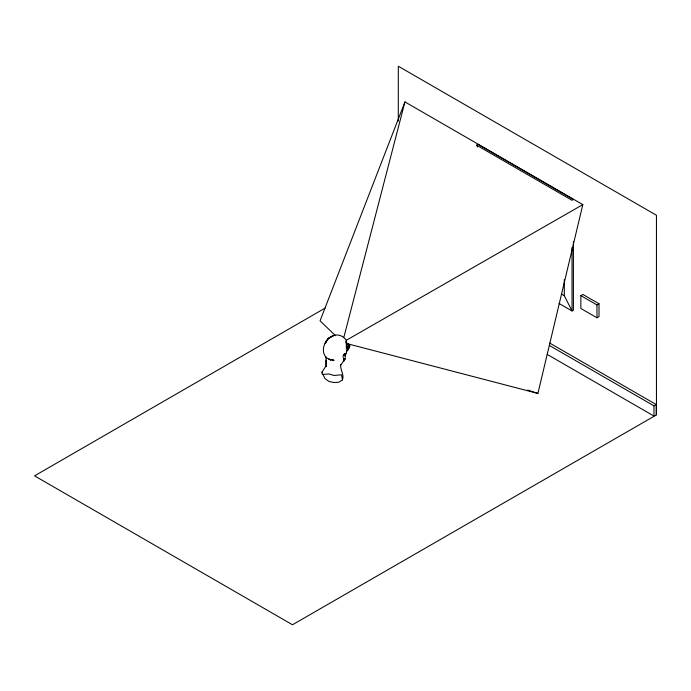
<?xml version="1.0" encoding="UTF-8"?>
<svg xmlns="http://www.w3.org/2000/svg" width="691" height="691" viewBox="0 0 691 691"><rect width="100%" height="100%" fill="white"/><g stroke="black" fill="none" stroke-linecap="round" stroke-linejoin="round"><path stroke-width="1.04" d="M347.478 349.491L347.694 350.622L347.564 349.629M349.145 345.811L349.041 345.379L349.119 345.932C349.827 344.766 349.326 347.262 349.413 345.56L348.938 346.061M323.077 374.643L324.891 378.478L329.02 381.501L333.848 382.52L338.694 382.27L342.503 379.895C344.438 374.289 339.972 369.806 340.68 364.407M347.012 344.895L347.037 347.625M347.651 349.188L349.128 347.798L347.469 349.404M347.668 350.207L347.573 350.112M346.01 342.866L346.2 340.723L346.381 348.653M346.234 353.783L344.74 355.977L345.535 355.027M346.96 343.47A14.321 5.39 33 0 0 346.459 343.263A14.606 6.012 33.9 0 1 347.003 343.427L347.063 343.453A7.964 3.058 40.4 0 1 347.728 343.816L347.962 344.17A1.157 0.441 47.2 0 1 348.264 344.429L348.506 344.481M346.683 343.539L537.909 393.447L582.815 204.614L404.943 101.922L320.063 320.831L335.55 335.74M342.969 356.85L343.367 355.183L344.654 353.749M346.588 351.624C345.673 353.343 348.584 344.861 348.981 346.813M346.45 352.047L346.623 351.339L346.277 352.013M343.876 337.243L404.943 101.922M344.032 358.413L343.522 359.26M343.79 357.506L343.487 359.234M349.413 345.56L348.67 346.433M345.301 356.72L345.56 356.228M346.511 351.771L347.772 349.059M344.835 359.018L340.516 365.504M345.37 357.903L343.652 361.281L345.189 358.879M347.651 349.594L349.957 345.578M347.962 349.508L349.801 346.286M342.503 379.895L341.527 374.824L333.883 375.472L329.244 373.995L322.317 374.444L322.015 372.086L325.858 366.126L326.264 360.141L326.446 366.653L325.902 356.668M343.703 355.122L344.757 353.835M349.05 345.422L349.067 345.923L348.972 345.405L349.525 345.595M348.437 344.386L348.376 344.317A1.157 0.441 47.2 0 0 348.074 344.066L348.195 344.489M346.58 348.48A3.921 3.403 82.3 0 0 346.865 348.592L347.72 348.67L346.951 348.532A3.844 3.351 87 0 1 346.519 348.359M347.003 348.48L347.72 348.67M476.565 145.179L477.939 144.376L573.409 199.5L572.027 200.295L476.565 145.179L477.567 146.993M325.09 308.117L34.55 475.857L292.474 624.768L656.45 414.894L656.45 215.272L398.301 66.232L398.301 121.115M580.863 295.644L582.91 294.461L599.011 303.764L599.011 316.608L596.964 317.791L580.863 308.488L580.863 295.644L596.964 304.938L599.011 303.764M549.319 345.422L653.98 405.85L656.225 404.555L656.225 414.764M346.26 340.309L582.815 204.614M345.69 353.369L346.295 353.11M347.599 348.765L347.608 348.782A1.728 1.252 -88.6 0 0 347.936 348.765M527.674 390.035L537.909 393.447M348.566 346.329L348.938 346.856M346.899 343.617L346.899 343.617A7.851 2.721 40 0 1 347.547 343.98L347.564 343.988A7.221 2.436 47.2 0 1 347.772 344.135L347.625 343.928A7.851 2.721 40 0 0 347.072 343.513M343.427 337.217C331.239 328.501 317.065 347.616 326.411 357.8L330.669 359.942L329.115 358.983M561.507 294.072L564.297 295.688L572.027 310.967L573.409 310.173L573.409 241.401M559.054 303.479L572.027 310.967L572.027 247.577M549.691 343.047L656.225 404.555M547.125 354.362L653.98 416.06L653.98 405.85M348.35 344.403L348.022 344.109A8.327 2.807 47.2 0 0 347.694 343.868A7.964 3.058 40.4 0 0 346.994 343.582L346.951 343.565A14.606 6.012 33.9 0 0 346.554 343.401M344.109 337.856L345.984 339.747M348.618 344.645L348.946 345.923M348.618 344.783L349.007 345.871M348.61 344.921L348.903 345.742M348.627 345.155L348.834 345.802M346.39 341.57L346.718 342.917M322.015 372.086L322.17 372.725M346.96 345.802L347.314 347.953M596.964 304.938L596.964 317.791M564.297 279.544L564.297 295.688M347.901 348.722A1.684 1.201 -84.9 0 1 347.668 348.73L346.822 348.653A3.861 3.369 87 0 1 346.528 348.549M347.936 348.808A1.684 1.201 -84.9 0 1 347.538 348.851M346.493 343.453A14.321 5.39 33 0 1 346.83 343.591M326.282 341.207L325.254 343.582L328.234 338.452L333.796 335.437L328.234 338.452L326.282 341.207M333.934 360.218L329.201 359.45L333.934 360.218"/></g></svg>
